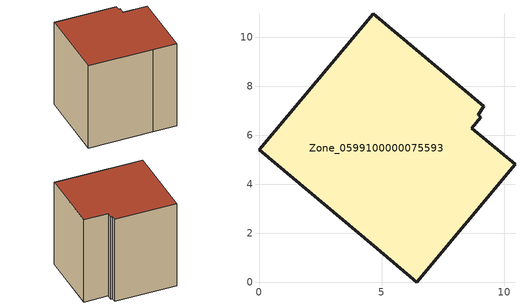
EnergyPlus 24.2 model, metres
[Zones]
Zone_0599100000075593
 floor ground (C_G): 4.66,10.95 9.18,7.18 8.94,6.83 9.04,6.72 8.68,6.28 10.44,4.81 6.44,0 4.68,1.49 0,5.39 z0
 wall outside (C_F): 4.68,1.49 6.44,0 10.44,4.81 8.68,6.28 9.04,6.72 8.94,6.83 9.18,7.18 4.66,10.95 0,5.39 4.68,1.49 z0:8.61
 roof outside (C_R): 9.04,6.72 8.94,6.83 9.18,7.18 4.66,10.95 0,5.39 4.68,1.49 6.44,0 10.44,4.81 8.68,6.28 z8.61
[BUILDING]
Pand.0599100000075593: North Axis=0; Terrain=City; Loads Convergence Tolerance Value=0.04; Temperature Convergence Tolerance Value=0.4; Solar Distribution=FullExterior; Maximum Number of Warmup Days=25; Minimum Number of Warmup Days=1
[Site:Location]
Rotterdam.The.Hague.AP_ZH_NLD Design_Conditions: Latitude=51.96; Longitude=4.45; Time Zone=1; Elevation=-4.5
[SITE:GROUNDTEMPERATURE:BUILDINGSURFACE]
18, 18, 18, 18, 18, 18, 18, 18, 18, 18, 18, 18
[MATERIAL] Thermal Absorptance=0.9; Solar Absorptance=0.7; Visible Absorptance=0.7
Name | Roughness | Thickness | Conductivity | Density | Specific Heat
G.TC.1946-1964 | MediumSmooth | 0.15 | 1 | 540 | 1210
F.TC.1946-1964 | Rough | 0.3 | 0.857143 | 1920 | 840
R.TC.1946-1964 | MediumRough | 0.2 | 0.235294 | 1500 | 1000
[CONSTRUCTION]
C_G: G.TC.1946-1964
C_F: F.TC.1946-1964
C_R: R.TC.1946-1964
[ZONE]
Zone_0599100000075593: Type=1; Multiplier=1; Ceiling Height=Autocalculate; Volume=Autocalculate; Floor Area=autocalculate; Part of Total Floor Area=Yes
[ZONEINFILTRATION:DESIGNFLOWRATE]
Infil_Zone_0599100000075593: Zone or ZoneList or Space or SpaceList=Zone_0599100000075593; Schedule=AlwaysOn; Design Flow Rate Calculation Method=Flow/Area; Flow Rate per Floor Area=0.003; Constant Term Coefficient=1; Temperature Term Coefficient=0; Velocity Term Coefficient=0; Velocity Squared Term Coefficient=0
[HVACTEMPLATE:ZONE:IDEALLOADSAIRSYSTEM]
Zone_0599100000075593: Maximum Heating Supply Air Temperature=50; Minimum Cooling Supply Air Temperature=13; Maximum Heating Supply Air Humidity Ratio=0.0156; Minimum Cooling Supply Air Humidity Ratio=0.0077; Heating Limit=NoLimit; Cooling Limit=NoLimit; Dehumidification Control Type=ConstantSensibleHeatRatio; Cooling Sensible Heat Ratio=0.7; Dehumidification Setpoint=60; Humidification Control Type=None; Humidification Setpoint=30; Outdoor Air Method=None; Outdoor Air Flow Rate per Person=0.00944; Outdoor Air Flow Rate per Zone Floor Area=0; Outdoor Air Flow Rate per Zone=0; Demand Controlled Ventilation Type=None; Outdoor Air Economizer Type=NoEconomizer; Heat Recovery Type=None; Sensible Heat Recovery Effectiveness=0.7; Latent Heat Recovery Effectiveness=0.65
[ZONECONTROL:THERMOSTAT]
ThermostatControl_Zone_0599100000075593: Zone or ZoneList=Zone_0599100000075593; Control Type Schedule=DualSetpointControlType; Control 1=Thermostat_Zone_0599100000075593; Temperature Difference Between Cutout And Setpoint=0
[THERMOSTATSETPOINT:DUALSETPOINT]
Thermostat_Zone_0599100000075593: Heating Setpoint Temperature Schedule=HeatingSetpoint_Zone_0599100000075593; Cooling Setpoint Temperature Schedule=CoolingSetpoint_Zone_0599100000075593
[SCHEDULE:COMPACT]
HeatingSetpoint_Zone_0599100000075593: Through: 12/31, For: AllDays, Until: 24:00, 21
CoolingSetpoint_Zone_0599100000075593: Through: 12/31, For: AllDays, Until: 24:00, 24
DualSetpointControlType: Through: 12/31, For: AllDays, Until: 24:00, 4
AlwaysOn: Through: 12/31, For: AllDays, Until: 24:00, 1
